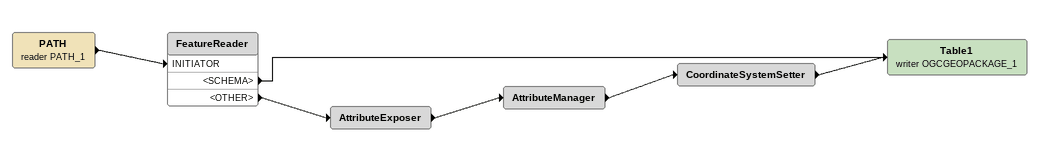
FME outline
PATH (reader PATH_1)
    -> FeatureReader [INITIATOR]
FeatureReader
    <SCHEMA> -> Table1 (writer OGCGEOPACKAGE_1)
    <OTHER> -> AttributeExposer
AttributeExposer
    -> AttributeManager
AttributeManager
    -> CoordinateSystemSetter
CoordinateSystemSetter
    -> Table1 (writer OGCGEOPACKAGE_1)
Table1 (writer OGCGEOPACKAGE_1)
